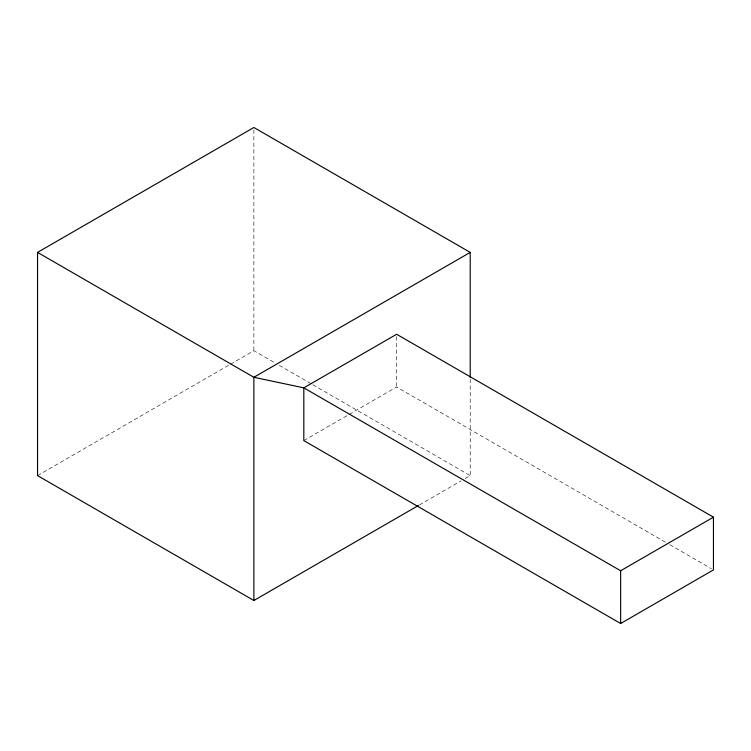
<?xml version="1.0" encoding="UTF-8"?>
<svg xmlns="http://www.w3.org/2000/svg" width="751" height="751" viewBox="0 0 751 751"><rect width="100%" height="100%" fill="white"/><g stroke="black" fill="none" stroke-linecap="round" stroke-linejoin="round"><path stroke-width="0.56" stroke-dasharray="3.75 2.82" d="M37.55 475.608L229.506 364.779M230.519 364.197L253.876 350.708L275.204 363.024M303.817 440.593L348.211 414.965M349.215 414.383L396.631 387L665.724 542.363M419.424 504.925L461.067 480.884M465.132 478.537L470.21 475.608L470.21 378.607M669.789 544.71L711.422 568.742M279.269 365.371L311.768 384.127M312.782 384.719L470.21 475.608M396.631 336.608L396.631 387M253.876 129.829L253.876 350.708"/><path stroke-width="1.13" d="M418.41 505.507L253.876 600.5L37.55 475.608L37.55 252.392L253.876 127.492L470.21 252.392L470.21 377.434M470.21 252.392L253.876 377.284L37.55 252.392M253.876 600.5L253.876 377.284L303.817 387.845L620.636 570.76L713.45 517.176L713.45 569.915L620.636 623.508L303.817 440.593L303.817 387.845L396.631 334.261L713.45 517.176M620.636 570.76L620.636 623.508"/></g></svg>
